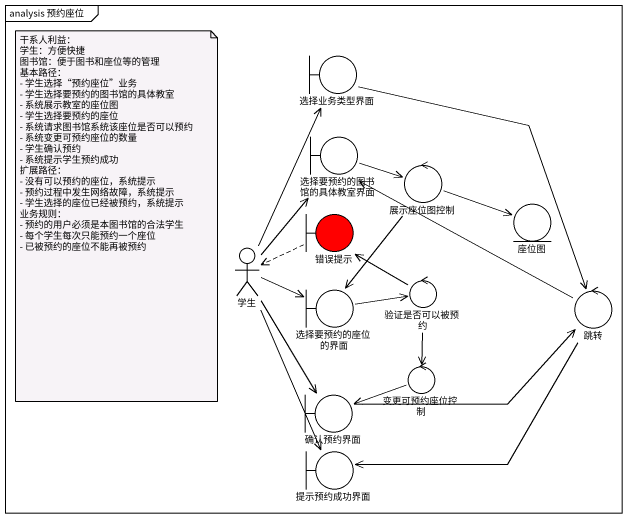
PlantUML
@startuml
mainframe analysis 预约座位
boundary 选择业务类型界面
boundary 选择要预约的图书馆的具体教室界面
control 展示座位图控制
boundary 错误提示 #FF0000
entity 座位图
actor 学生
boundary 选择要预约的座位的界面
control 验证是否可以被预约
control 跳转
control 变更可预约座位控制
boundary 确认预约界面
boundary 提示预约成功界面
选择业务类型界面 --> 跳转
选择要预约的图书馆的具体教室界面 -right-> 展示座位图控制
展示座位图控制 -right-> 座位图
展示座位图控制 --> 选择要预约的座位的界面
错误提示 .left.> 学生
学生 -up-> 选择业务类型界面
学生 -up-> 选择要预约的图书馆的具体教室界面
学生 -right-> 选择要预约的座位的界面
学生 --> 确认预约界面
学生 --> 提示预约成功界面
选择要预约的座位的界面 -right-> 验证是否可以被预约
验证是否可以被预约 -up-> 错误提示
验证是否可以被预约 --> 变更可预约座位控制
跳转 -left-> 选择要预约的图书馆的具体教室界面
跳转 --> 提示预约成功界面
变更可预约座位控制 -left-> 确认预约界面
确认预约界面 -right-> 跳转
note as N1
  干系人利益：
  学生：方便快捷
  图书馆：便于图书和座位等的管理
  基本路径：
  - 学生选择“预约座位”业务
  - 学生选择要预约的图书馆的具体教室
  - 系统展示教室的座位图
  - 学生选择要预约的座位
  - 系统请求图书馆系统该座位是否可以预约
  - 系统变更可预约座位的数量
  - 学生确认预约
  - 系统提示学生预约成功
  扩展路径：
  - 没有可以预约的座位，系统提示
  - 预约过程中发生网络故障，系统提示
  - 学生选择的座位已经被预约，系统提示
  业务规则：
  - 预约的用户必须是本图书馆的合法学生
  - 每个学生每次只能预约一个座位
  - 已被预约的座位不能再被预约
end note
@enduml
